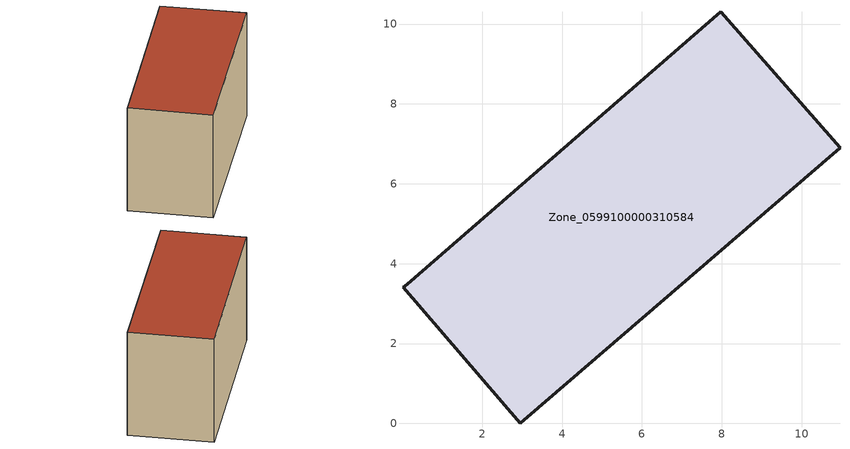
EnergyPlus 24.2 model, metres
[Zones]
Zone_0599100000310584
 floor ground (C_G): 2.95,0 0.03,3.41 0.12,3.48 7.97,10.31 10.96,6.9 z0
 wall outside (C_F): 2.95,0 10.96,6.9 7.97,10.31 0.12,3.48 0.03,3.41 2.95,0 z0:6.16
 roof outside (C_R): 0.03,3.41 2.95,0 10.96,6.9 7.97,10.31 0.12,3.48 z6.16
[BUILDING]
Pand.0599100000310584: North Axis=0; Terrain=City; Loads Convergence Tolerance Value=0.04; Temperature Convergence Tolerance Value=0.4; Solar Distribution=FullExterior; Maximum Number of Warmup Days=25; Minimum Number of Warmup Days=1
[Site:Location]
Rotterdam.The.Hague.AP_ZH_NLD Design_Conditions: Latitude=51.96; Longitude=4.45; Time Zone=1; Elevation=-4.5
[SITE:GROUNDTEMPERATURE:BUILDINGSURFACE]
18, 18, 18, 18, 18, 18, 18, 18, 18, 18, 18, 18
[MATERIAL] Thermal Absorptance=0.9; Solar Absorptance=0.7; Visible Absorptance=0.7
Name | Roughness | Thickness | Conductivity | Density | Specific Heat
G.TI.1946 | MediumSmooth | 0.15 | 1 | 540 | 1210
F.TI.1946 | Rough | 0.3 | 0.857143 | 1920 | 840
R.TI.1946 | MediumRough | 0.2 | 0.1 | 1500 | 1000
[CONSTRUCTION]
C_G: G.TI.1946
C_F: F.TI.1946
C_R: R.TI.1946
[ZONE]
Zone_0599100000310584: Type=1; Multiplier=1; Ceiling Height=Autocalculate; Volume=Autocalculate; Floor Area=autocalculate; Part of Total Floor Area=Yes
[ZONEINFILTRATION:DESIGNFLOWRATE]
Infil_Zone_0599100000310584: Zone or ZoneList or Space or SpaceList=Zone_0599100000310584; Schedule=AlwaysOn; Design Flow Rate Calculation Method=Flow/Area; Flow Rate per Floor Area=0.003; Constant Term Coefficient=1; Temperature Term Coefficient=0; Velocity Term Coefficient=0; Velocity Squared Term Coefficient=0
[HVACTEMPLATE:ZONE:IDEALLOADSAIRSYSTEM]
Zone_0599100000310584: Maximum Heating Supply Air Temperature=50; Minimum Cooling Supply Air Temperature=13; Maximum Heating Supply Air Humidity Ratio=0.0156; Minimum Cooling Supply Air Humidity Ratio=0.0077; Heating Limit=NoLimit; Cooling Limit=NoLimit; Dehumidification Control Type=ConstantSensibleHeatRatio; Cooling Sensible Heat Ratio=0.7; Dehumidification Setpoint=60; Humidification Control Type=None; Humidification Setpoint=30; Outdoor Air Method=None; Outdoor Air Flow Rate per Person=0.00944; Outdoor Air Flow Rate per Zone Floor Area=0; Outdoor Air Flow Rate per Zone=0; Demand Controlled Ventilation Type=None; Outdoor Air Economizer Type=NoEconomizer; Heat Recovery Type=None; Sensible Heat Recovery Effectiveness=0.7; Latent Heat Recovery Effectiveness=0.65
[ZONECONTROL:THERMOSTAT]
ThermostatControl_Zone_0599100000310584: Zone or ZoneList=Zone_0599100000310584; Control Type Schedule=DualSetpointControlType; Control 1=Thermostat_Zone_0599100000310584; Temperature Difference Between Cutout And Setpoint=0
[THERMOSTATSETPOINT:DUALSETPOINT]
Thermostat_Zone_0599100000310584: Heating Setpoint Temperature Schedule=HeatingSetpoint_Zone_0599100000310584; Cooling Setpoint Temperature Schedule=CoolingSetpoint_Zone_0599100000310584
[SCHEDULE:COMPACT]
HeatingSetpoint_Zone_0599100000310584: Through: 12/31, For: AllDays, Until: 24:00, 21
CoolingSetpoint_Zone_0599100000310584: Through: 12/31, For: AllDays, Until: 24:00, 24
DualSetpointControlType: Through: 12/31, For: AllDays, Until: 24:00, 4
AlwaysOn: Through: 12/31, For: AllDays, Until: 24:00, 1
